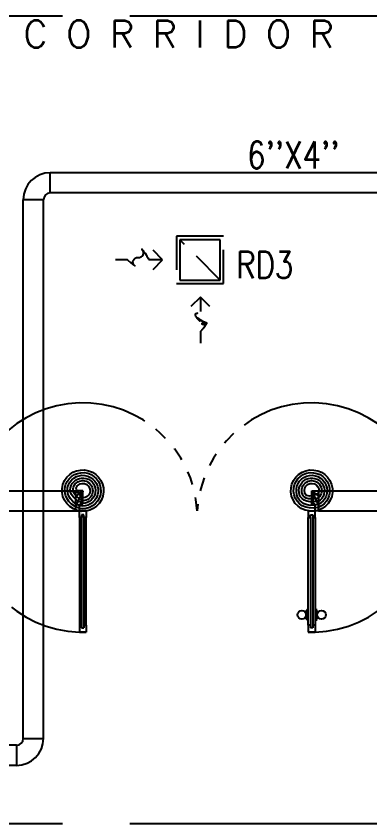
# Model space of a CAD drawing. Extents: x 417866231.7 to 417866328.5, y 43498046.7 to 43498124.2.
# Drawn here: x 417866279.73 to 417866282.36, y 43498084.81 to 43498090.81 of the extents above; entities that cross this region are included whole.
import ezdxf
from ezdxf.enums import TextEntityAlignment as Align

# ---------------------------------------------------------------- set-up
doc = ezdxf.new("R2010")
doc.units = 0
doc.header["$MEASUREMENT"] = 0
doc.linetypes.add('CENTERX2', pattern=[4, 2.5, -0.5, 0.5, -0.5])
doc.linetypes.add('HIDDEN', pattern=[0.375, 0.25, -0.125])
for name, color, linetype in [('AXES', 11, 'CENTERX2'), ('DOOR', 9, 'CONTINUOUS'), ('EXDUCT', 10, 'CONTINUOUS'), ('FHC', 9, 'CONTINUOUS'), ('M-EGU.', 2, 'CONTINUOUS'), ('M-TEXT', 2, 'CONTINUOUS'), ('TEXT', 6, 'CONTINUOUS'), ('WALL', 9, 'CONTINUOUS')]:
    doc.layers.add(name, color=color, linetype=linetype)
doc.styles.add('ROMANS', font='ROMANS.shx', dxfattribs={"width": 0.6})

# ---------------------------------------------------------------- blocks, each defined once
blk = doc.blocks.new('A$C272A55A0')
at = {"layer": 'DOOR', "color": 0, "linetype": 'ByBlock'}
for p, q in [((-0.0001203324354719371, 900.3541752648598), (-0.0001203324500238523, 1050.354175264831)), ((49.99987966756453, 1050.354175264918), (-0.0001203324354719371, 1050.354175264918)), ((49.99987966756453, 950.354175264918), (49.99987966756453, 1050.354175264918)), ((1749.999879667535, 950.354175264918), (1749.999879667535, 1050.354175264918)), ((1749.999879667535, 1050.354175264918), (1799.999879667535, 1050.354175264918)), ((1799.999879667535, 1050.354175264918), (1799.999879667535, 900.354175264918)), ((-0.0001203324354719371, 900.354175264918), (24.99987966756453, 900.354175264918)), ((24.99987966756453, 950.354175264918), (49.99987966756453, 950.354175264918)), ((24.99987966756453, 900.354175264918), (24.99987966756453, 950.354175264918)), ((74.99987966756453, 900.354175264918), (24.99987966756453, 900.354175264918)), ((24.99987966756453, 850.354175264918), (24.99987966756453, 900.354175264918)), ((74.99987966756453, 900.354175264918), (74.99987966756453, 850.354175264918)), ((1724.999879667535, 900.354175264918), (1774.999879667535, 900.354175264918)), ((1724.999879667535, 900.354175264918), (1724.999879667535, 850.354175264918)), ((1774.999879667535, 950.354175264918), (1749.999879667535, 950.354175264918)), ((1774.999879667535, 900.354175264918), (1774.999879667535, 950.354175264918)), ((1799.999879667535, 900.354175264918), (1774.999879667535, 900.354175264918)), ((1774.999879667535, 850.354175264918), (1774.999879667535, 900.354175264918)), ((41.99987966756453, 850.354175264918), (24.99987966756453, 850.354175264918)), ((57.99987966756453, 870.354175264918), (41.99987966756453, 870.354175264918)), ((41.99987966756453, 870.354175264918), (41.99987966756453, 850.354175264918)), ((57.99987966756453, 850.354175264918), (57.99987966756453, 870.354175264918)), ((74.99987966756453, 850.354175264918), (57.99987966756453, 850.354175264918)), ((1724.999879667535, 850.354175264918), (1741.999879667535, 850.354175264918)), ((1741.999879667535, 870.354175264918), (1757.999879667535, 870.354175264918)), ((1741.999879667535, 850.354175264918), (1741.999879667535, 870.354175264918)), ((1757.999879667535, 870.354175264918), (1757.999879667535, 850.354175264918)), ((1757.999879667535, 850.354175264918), (1774.999879667535, 850.354175264918)), ((1717.799879667495, 160.1117180435103), (1708.799879667495, 160.1117180435103)), ((1708.799879667495, 95.31171804352198), (1708.799879667495, 160.1117180435103)), ((1724.999879667535, 172.7117180435162), (1717.799879667495, 172.7117180435162)), ((1717.799879667495, 172.7117180435162), (1717.799879667495, 82.71171804351616)), ((1717.799879667495, 95.31171804352198), (1717.799879667495, 160.1117180435103)), ((1774.999879667535, 172.7117180435162), (1782.199879667576, 172.7117180435162)), ((1782.199879667576, 172.7117180435162), (1782.199879667576, 82.71171804351616)), ((1782.199879667576, 160.1117180435103), (1791.199879667576, 160.1117180435103)), ((1782.199879667576, 95.31171804352198), (1782.199879667576, 160.1117180435103)), ((1791.199879667576, 95.31171804352198), (1791.199879667576, 160.1117180435103)), ((1717.799879667495, 95.31171804352198), (1708.799879667495, 95.31171804352198)), ((1724.999879667535, 82.71171804351616), (1717.799879667495, 82.71171804351616)), ((1774.999879667535, 82.71171804351616), (1782.199879667576, 82.71171804351616)), ((1782.199879667576, 95.31171804352198), (1791.199879667576, 95.31171804352198)), ((24.99987966756453, 50.35417526491801), (41.99987966753542, 50.35417526491801)), ((24.99987966756453, 50.35417526491801), (24.99987966756453, 0.3541752649180125)), ((24.99987966756453, 0.3541752649180125), (74.99987966756453, 0.3541752649180125)), ((74.99987966756453, 0.3541752649180125), (24.99987966756453, 0.3541752649180125)), ((41.99987966753542, 50.35417526491801), (41.99987966753542, 30.35417526491801)), ((41.99987966756453, 30.35417526491801), (57.99987966756453, 30.35417526491801)), ((57.99987966756453, 50.35417526491801), (74.99987966756453, 50.35417526491801)), ((57.99987966756453, 50.35417526491801), (57.99987966756453, 30.35417526491801)), ((74.99987966756453, 50.35417526491801), (74.99987966704066, 0.3541752648889087)), ((1741.999879667535, 50.35417526491801), (1724.999879667535, 50.35417526491801)), ((1724.999879667535, 50.35417526491801), (1724.999879668059, 0.3541752648889087)), ((1774.999879667535, 0.3541752649180125), (1724.999879667535, 0.3541752649180125)), ((1724.999879667535, 0.3541752649180125), (1774.999879667535, 0.3541752649180125)), ((1741.999879667535, 50.35417526491801), (1741.999879667535, 30.35417526491801)), ((1757.999879667535, 30.35417526491801), (1741.999879667535, 30.35417526491801)), ((1774.999879667535, 50.35417526491801), (1757.999879667565, 50.35417526491801)), ((1757.999879667565, 50.35417526491801), (1757.999879667565, 30.35417526491801)), ((1774.999879667535, 50.35417526491801), (1774.999879667535, 0.3541752649180125))]:
    blk.add_line(p, q, dxfattribs=at)
at = {"layer": 'DOOR', "color": 9, "linetype": 'ByBlock'}
for p, q in [((49.99987966756453, 1050.354175264918), (-0.0001203324354719371, 1010.208440949064)), ((49.99987966756453, 1050.354175264918), (-0.0001203324354719371, 936.6442452724732)), ((49.99987966756453, 1050.354175264918), (36.64259362407029, 950.354175264918)), ((1749.999879667535, 1050.354175264918), (1799.999879667535, 1010.208440949064)), ((1749.999879667535, 1050.354175264918), (1799.999879667535, 936.6442452724732)), ((1749.999879667535, 1050.354175264918), (1763.35716571103, 950.354175264918))]:
    blk.add_line(p, q, dxfattribs=at)
at = {"layer": 'DOOR', "linetype": 'ByBlock'}
for p, q in [((24.99987966756453, 850.354175264918), (24.99987966756453, 50.35417526491801)), ((41.99987966756453, 850.354175264918), (41.99987966753542, 50.35417526491801)), ((57.99987966756453, 850.354175264918), (57.99987966756453, 50.35417526491801)), ((74.99987966756453, 50.35417526491801), (74.99987966756453, 850.354175264918)), ((1724.999879667535, 50.35417526491801), (1724.999879667535, 850.354175264918)), ((1741.999879667535, 850.354175264918), (1741.999879667535, 50.35417526491801)), ((1757.999879667535, 850.354175264918), (1757.999879667565, 50.35417526491801)), ((1774.999879667535, 850.354175264918), (1774.999879667535, 50.35417526491801))]:
    blk.add_line(p, q, dxfattribs=at)
at = {"layer": 'DOOR', "color": 0, "linetype": 'ByBlock'}
for centre in [(1676.468935452576, 127.7117180435162), (1823.530823882553, 127.7117180435162)]:
    blk.add_circle(centre, 32.39999999998526, dxfattribs=at)
at = {"layer": 'DOOR', "color": 9, "linetype": 'ByBlock'}
for centre, radius, start, end in [((49.99987966756453, 1050.354175264918), 54.40195781277725, 203.2073828919769, 270), ((49.99987966756453, 1050.354175264918), 34.40195781277725, 180, 270), ((49.99987966756453, 1050.354175264918), 14.40195781277725, 180, 270), ((1749.999879667535, 1050.354175264918), 14.40195781277725, 270, 0), ((1749.999879667535, 1050.354175264918), 34.40195781277725, 270, 0), ((1749.999879667535, 1050.354175264918), 54.40195781277725, 270, 336.7926171080232), ((49.99987966756453, 1050.354175264918), 74.40195781277725, 227.7764264168309, 270), ((49.99987966756453, 1050.354175264918), 94.40195781277725, 238.0181880330829, 270), ((1749.999879667535, 1050.354175264918), 74.40195781277725, 270, 312.2235735831691), ((1749.999879667535, 1050.354175264918), 94.40195781277725, 270, 301.9818119669171), ((49.99987966756453, 1050.354175264918), 114.4019578127773, 244.083841882062, 257.3774258712915), ((49.99987966756453, 1050.354175264918), 134.4019578127773, 248.1598493930308, 259.2800236451595), ((49.99987966756453, 1050.354175264918), 154.4019578127773, 251.1052885492919, 256.2857707775486), ((1749.999879667535, 1050.354175264918), 114.4019578127773, 282.6225741287084, 295.916158117938), ((1749.999879667535, 1050.354175264918), 134.4019578127773, 280.7199763548405, 291.8401506069692), ((1749.999879667535, 1050.354175264918), 154.4019578127773, 283.7142292224514, 288.8947114507081)]:
    blk.add_arc(centre, radius, start, end, dxfattribs=at)
at = {"layer": 'DOOR', "linetype": 'HIDDEN', "ltscale": 0.5}
for centre, radius, start, end in [((49.99987966756453, 851.395841931575), 851.4087845464003, 268.3173765331032, 3.296482377102192), ((1749.999879667521, 851.3958419315459), 851.4087845463584, 176.7035176228957, 271.6826234668978)]:
    blk.add_arc(centre, radius, start, end, dxfattribs=at)
at = {"layer": 'WALL', "linetype": 'ByBlock'}
blk.add_line((1799.999879667565, 900.3541752650344), (1799.99987966755, 1050.354175265005), dxfattribs=at)

msp = doc.modelspace()

# ---------------------------------------------------------------- hatches: boundary and pattern name
at = {"layer": 'FHC', "linetype": 'ByBlock', "ltscale": 0.3}
h = msp.add_hatch(dxfattribs=at)
h.set_pattern_fill('ANSI32', color=11, scale=0.175, angle=90, style=0)
h.set_pattern_definition([(135, (417866310.6047105, 43497852.86260413), (-0.04640388251536719, -0.04640388251536718), []), (135, (417866310.6047105, 43497852.89354005), (-0.04640388251536719, -0.04640388251536718), [])])
h.paths.add_polyline_path([(417866279.5537051, 43498085.97878641), (417866279.3637051, 43498085.97878641), (417866279.3637051, 43498085.05878641), (417866279.5537051, 43498085.05878641)])
h.paths.add_polyline_path([(417866279.9748288, 43498084.84617779), (417866279.5539955, 43498084.84617779), (417866279.5539955, 43498085.1086778), (417866279.9748288, 43498085.1086778)], flags=9)

# ---------------------------------------------------------------- linework, layer by layer
at = {"layer": 'AXES'}
for p, q in [((417866307.0786051, 43498090.80878641), (417866239.0386051, 43498090.80878641)), ((417866307.0786051, 43498084.80878641), (417866239.0386051, 43498084.80878641))]:
    msp.add_line(p, q, dxfattribs=at)
at = {"layer": 'EXDUCT', "linetype": 'ByBlock'}
for p, q in [((417866283.4699702, 43498089.64534041), (417866279.9874125, 43498089.64534041)), ((417866279.9874125, 43498089.49534041), (417866279.9874125, 43498089.64534041)), ((417866283.3234224, 43498089.49534041), (417866279.9874125, 43498089.49534041)), ((417866279.7874125, 43498085.44294222), (417866279.7874125, 43498089.44534041)), ((417866279.9374125, 43498089.44534041), (417866279.7874125, 43498089.44534041)), ((417866279.9374125, 43498085.44294222), (417866279.9374125, 43498089.44534041)), ((417866279.7874125, 43498085.44294222), (417866279.9374125, 43498085.44294222)), ((417866279.7374125, 43498085.39294223), (417866278.4308817, 43498085.39294223)), ((417866279.7374125, 43498085.39294223), (417866279.7374125, 43498085.24294222)), ((417866279.7374125, 43498085.24294222), (417866278.4308817, 43498085.24294222))]:
    msp.add_line(p, q, dxfattribs=at)
for centre, radius, start, end in [((417866279.9874125, 43498089.44534041), 0.2, 90, 180), ((417866279.9874125, 43498089.44534041), 0.05, 90, 180), ((417866279.7374125, 43498085.44294222), 0.05, 270, 0), ((417866279.7374125, 43498085.44294222), 0.2, 270, 0)]:
    msp.add_arc(centre, radius, start, end, dxfattribs=at)
at = {"layer": 'M-EGU.', "linetype": 'HIDDEN'}
for p, q in [((417866280.9242922, 43498089.17320367), (417866280.9242922, 43498088.82320296)), ((417866281.2742877, 43498089.17320367), (417866280.9242922, 43498089.17320367)), ((417866281.249288, 43498088.84820301), (417866280.9492919, 43498089.14820362)), ((417866281.2742877, 43498088.82320296), (417866281.2742877, 43498089.17320367)), ((417866280.9242922, 43498088.82320296), (417866281.2742877, 43498088.82320296))]:
    msp.add_line(p, q, dxfattribs=at)
at = {"layer": 'M-EGU.'}
for p, q in [((417866280.9492919, 43498089.14820362), (417866280.9492919, 43498088.84820301)), ((417866281.249288, 43498089.14820362), (417866280.9492919, 43498089.14820362)), ((417866281.249288, 43498088.84820301), (417866281.249288, 43498089.14820362)), ((417866280.8218855, 43498088.99853846), (417866280.7511757, 43498089.06924928)), ((417866280.5615885, 43498088.99853846), (417866280.4729525, 43498088.99853846)), ((417866280.8218855, 43498088.99853846), (417866280.7208242, 43498088.99853846)), ((417866280.7511757, 43498088.92782763), (417866280.8218855, 43498088.99853846)), ((417866280.9492919, 43498088.84820301), (417866281.249288, 43498088.84820301)), ((417866281.1024535, 43498088.72230601), (417866281.0317437, 43498088.65159519)), ((417866281.1024535, 43498088.72230601), (417866281.1024535, 43498088.61544891)), ((417866281.1731632, 43498088.65159519), (417866281.1024535, 43498088.72230601)), ((417866281.1024535, 43498088.46515875), (417866281.1024535, 43498088.37916221))]:
    msp.add_line(p, q, dxfattribs=at)
for points in [[(417866280.5615885, 43498088.99853846, -0.1324001419046424), (417866280.583872, 43498088.96636206, -0.15664048728736), (417866280.6146671, 43498088.95366518, -0.7366118572675341), (417866280.6399048, 43498089.01660704, 0.7742319307937748), (417866280.6677456, 43498089.07743355, 0.2033489946306821), (417866280.7098951, 43498089.04997794, 0.1938082075567039), (417866280.7208242, 43498088.99853846)], [(417866281.1024535, 43498088.46515875, -0.1878616880635112), (417866281.1393273, 43498088.48788871, -0.2026446714702415), (417866281.149205, 43498088.52704294, -0.6169147816705048), (417866281.0990852, 43498088.5432372, 0.6687084752237648), (417866281.0518942, 43498088.56240533, 0.1942850651709176), (417866281.0661252, 43498088.59828072, 0.1860514396155063), (417866281.1024535, 43498088.61544891)]]:
    msp.add_lwpolyline(points, format="xyb", dxfattribs=at)
at = {"layer": 'WALL'}
for p, q in [((417866279.5287051, 43498087.28378641), (417866280.1787051, 43498087.28378641)), ((417866280.1787051, 43498087.13378641), (417866280.1787051, 43498087.28378641)), ((417866281.9787051, 43498087.28378641), (417866282.6287051, 43498087.28378641)), ((417866281.9787051, 43498087.13378641), (417866281.9787051, 43498087.28378641)), ((417866279.5287051, 43498087.13378641), (417866280.1787051, 43498087.13378641)), ((417866281.9787051, 43498087.13378641), (417866282.6287051, 43498087.13378641))]:
    msp.add_line(p, q, dxfattribs=at)

# ---------------------------------------------------------------- block references
at = {"layer": 'DOOR', "color": 0, "linetype": 'ByBlock', "xscale": 0.0009999871253967285, "yscale": 0.001000002026557922, "zscale": 0.001}
msp.add_blockref('A$C272A55A0', (417866280.1787052, 43498086.23343223), dxfattribs=at)

# ---------------------------------------------------------------- texts
at = {"layer": 'M-TEXT', "style": 'ROMANS', "width": 0.8}
for s, p in [("6''X4''", (417866281.4488183, 43498089.6774381)), ('RD3', (417866281.3671134, 43498088.86153422))]:
    msp.add_text(s, height=0.2, dxfattribs=at).set_placement(p)
at = {"layer": 'TEXT', "color": 4, "style": 'ROMANS'}
msp.add_text('C O R R I D O R', height=0.2, dxfattribs=at).set_placement((417866280.940687, 43498090.57564034), align=Align.CENTER)

doc.saveas('drawing.dxf')
